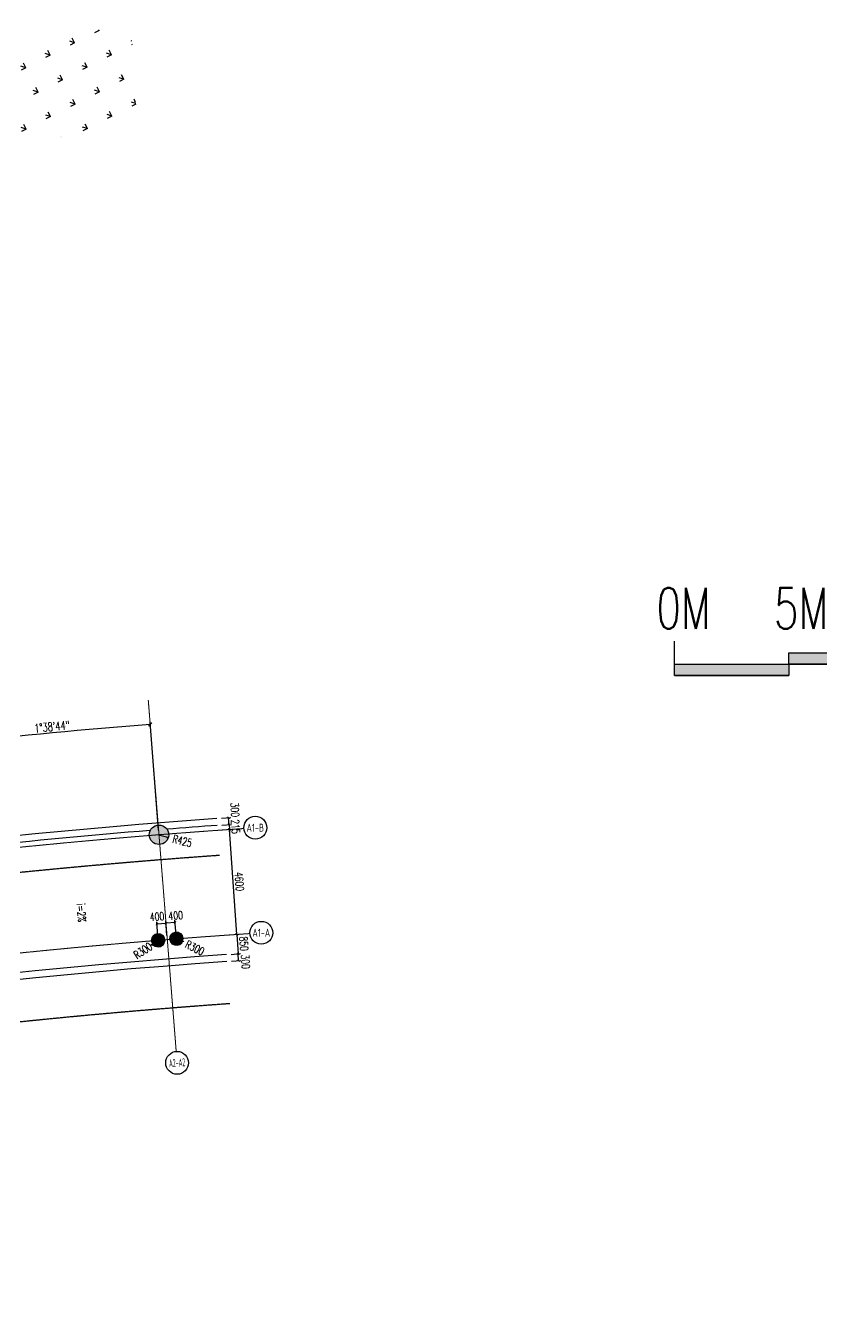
# Model space of a CAD drawing. Header units: millimetres. Extents: x -167 to 12027559, y -6694179 to 6449.
# Drawn here: x 11749616 to 11784425, y -6422168 to -6366128 of the extents above; entities that cross this region are included whole.
import ezdxf
from ezdxf.enums import TextEntityAlignment as Align

# ---------------------------------------------------------------- set-up
doc = ezdxf.new("R2010")
doc.units = ezdxf.units.MM
doc.header["$LTSCALE"] = 10
doc.linetypes.add('A1-RG-AXIS$0$CENTER', pattern=[50.8, 31.75, -6.35, 6.35, -6.35])
doc.linetypes.add('A1-RI-F1$0$442 Site - Ground$0$HIDDEN2', pattern=[0.1875, 0.125, -0.0625])
for name, color, linetype in [('A1-RG-AXIS$0$A-COLU-HATH', 8, 'Continuous'), ('A1-RG-AXIS$0$A-COLUMN', 7, 'Continuous'), ('A1-RG-AXIS$0$A-SYMB-NAME', 13, 'Continuous'), ('A1-RG-AXIS$0$A2-RG-AXIS-150$0$A-DIMS-100', 1, 'Continuous'), ('A1-RI-F1$0$442 Site - clean$0$mry-green area hatch', 76, 'Continuous'), ('A1-RI-F1$0$442 Site - Ground$0$mry-overhead', 253, 'A1-RI-F1$0$442 Site - Ground$0$HIDDEN2'), ('A1-RI-F1$0$A-DIMS-1：100', 1, 'Continuous'), ('A1-RI-F1$0$A-STRS-TREA', 50, 'Continuous'), ('A1-RI-F1$0$A-SYMB-NAME', 4, 'Continuous'), ('A1-RI-F1$0$A-SYMB-STRS', 1, 'Continuous'), ('A1-RI-F1$0$A-WALL', 7, 'Continuous'), ('A1-RI-F1$0$G-ACCS', 7, 'Continuous')]:
    doc.layers.add(name, color=color, linetype=linetype)
doc.layers.add('A1-RG-AXIS$0$A-GRID', color=1, linetype='A1-RG-AXIS$0$CENTER', lineweight=9)
doc.styles.add('A1-RG-AXIS$0$A1-RG-AXIS$0$XD2008', font='xd-hzs.shx', dxfattribs={"width": 0.7, "bigfont": 'xd-hztxt.shx'})
doc.styles.add('A1-RG-AXIS$0$A2-RG-AXIS-150$0$XD2008', font='romans.shx', dxfattribs={"width": 0.7})
doc.styles.add('A1-RI-F1$0$XD2008', font='txt.shx', dxfattribs={"width": 0.7, "bigfont": 'xd-hztxt.shx'})
doc.dimstyles.new('A1-RG-AXIS$0$A2-RG-AXIS-150$0$XD100', dxfattribs={"dimscale": 100, "dimtxt": 5.5, "dimasz": 1.5, "dimexe": 1, "dimexo": 2, "dimgap": 0.5, "dimtad": 1, "dimdec": 0, "dimdsep": 46, "dimtxsty": 'A1-RG-AXIS$0$A2-RG-AXIS-150$0$XD2008', "dimblk": 'A1-RG-AXIS$0$A2-RG-AXIS-150$0$_ArchTick', "dimcen": 2.5, "dimclrt": 4, "dimaunit": 1, "dimadec": 3, "dimazin": 0, "dimtfac": 1, "dimtdec": 0, "dimtix": 1, "dimtmove": 0, "dimatfit": 3, "dimfxl": 0, "dimtolj": 1, "dimtzin": 0, "dimarcsym": 0})
doc.dimstyles.new('A1-RI-F1$0$XD100', dxfattribs={"dimscale": 100, "dimtxt": 3.5, "dimasz": 1, "dimexe": 1, "dimexo": 2, "dimgap": 1, "dimtad": 1, "dimdec": 0, "dimdsep": 46, "dimtxsty": 'A1-RI-F1$0$XD2008', "dimblk": 'A1-RI-F1$0$_ArchTick', "dimcen": 2.5, "dimclrd": 1, "dimclre": 1, "dimclrt": 4, "dimaunit": 1, "dimadec": 0, "dimazin": 0, "dimtfac": 1, "dimtdec": 0, "dimtix": 1, "dimtmove": 2, "dimatfit": 3, "dimfxl": 0, "dimtolj": 1, "dimtzin": 0, "dimarcsym": 0})
doc.dimstyles.new('A1-RI-F1$0$XD100$0', dxfattribs={"dimscale": 100, "dimtxt": 3.5, "dimasz": 2, "dimexe": 1, "dimexo": 2, "dimgap": 1, "dimtad": 1, "dimdec": 0, "dimdsep": 46, "dimtxsty": 'A1-RI-F1$0$XD2008', "dimblk1": 'A1-RI-F1$0$_ArchTick', "dimblk2": 'A1-RI-F1$0$_ArchTick', "dimsah": 1, "dimcen": 2.5, "dimclrd": 1, "dimclre": 1, "dimclrt": 4, "dimaunit": 1, "dimadec": 0, "dimazin": 0, "dimtfac": 1, "dimtdec": 0, "dimtix": 1, "dimtmove": 2, "dimatfit": 3, "dimfxl": 0, "dimtolj": 1, "dimtzin": 0, "dimarcsym": 0})

# ---------------------------------------------------------------- blocks, each defined once
blk = doc.blocks.new('A1-RG-AXIS$0$Round Column1 - 600 mm Diameter-1418243-一层平面 校行政中心 FIRST FLOOR PLAN')
at = {"layer": 'A1-RG-AXIS$0$A-COLUMN', "lineweight": 9}
for start, end in [(90, 180), (180, 0), (0, 90)]:
    blk.add_arc((0, 0), 300, start, end, dxfattribs=at)
blk = doc.blocks.new('A1-RG-AXIS$0$A1zhouhao')
at = {"color": 13}
blk.add_circle((11937809, -6402822), 500, dxfattribs=at)
at = {"style": 'A1-RG-AXIS$0$A1-RG-AXIS$0$XD2008', "width": 0.7}
blk.add_attdef('GRID', text='', height=500, dxfattribs=at).set_placement((11937809, -6402822), align=Align.MIDDLE)
blk = doc.blocks.new('A1-RG-AXIS$0$A2-RG-AXIS-150$0$_ArchTick')
at = {"color": 0, "linetype": 'ByBlock', "const_width": 0.4}
blk.add_lwpolyline([(-0.5, -0.5), (0.5, 0.5)], dxfattribs=at)
blk = doc.blocks.new('*D743')
at = {"layer": 'A1-RG-AXIS$0$A2-RG-AXIS-150$0$A-DIMS-100', "color": 0, "lineweight": -2, "ltscale": 3}
for p, q in [((11755434, -6401304), (11755058, -6396581)), ((11747034, -6402094), (11746523, -6397384))]:
    blk.add_line(p, q, dxfattribs=at)
blk.add_arc((11778732, -6694179), 298438, 94.54825, 96.19367, dxfattribs=at)
at = {"layer": 'Defpoints', "color": 0, "ltscale": 3}
for p in [(11752220, -6396921), (11755450, -6401503), (11747056, -6402292), (11778732, -6694179)]:
    blk.add_point(p, dxfattribs=at)
at = {"layer": 'A1-RG-AXIS$0$A2-RG-AXIS-150$0$A-DIMS-100', "color": 0, "lineweight": -2, "ltscale": 3, "xscale": 150, "yscale": 150, "zscale": 150}
for p, rotation in [((11755066, -6396681), 4.548250799672702), ((11746534, -6397483), 186.1936717918291)]:
    blk.add_blockref('A1-RG-AXIS$0$A2-RG-AXIS-150$0$_ArchTick', p, dxfattribs=dict(at, rotation=rotation))
at = {"layer": 'A1-RG-AXIS$0$A2-RG-AXIS-150$0$A-DIMS-100', "color": 4, "ltscale": 3, "insert": (11750771, -6396779), "char_height": 375, "attachment_point": 5, "rotation": 5.371, "style": 'A1-RG-AXIS$0$A2-RG-AXIS-150$0$XD2008'}
blk.add_mtext('\\A1;1°38\'44"', dxfattribs=at)
blk = doc.blocks.new('A1-RI-F1$0$_ArchTick')
at = {"color": 0, "linetype": 'ByBlock', "const_width": 0.4}
blk.add_lwpolyline([(-0.5, -0.5), (0.5, 0.5)], dxfattribs=at)
blk = doc.blocks.new('*D570')
at = {"layer": 'A1-RI-F1$0$A-DIMS-1：100', "color": 1, "linetype": 'ByBlock', "lineweight": -2}
for p, q in [((11758217, -6401296), (11758630, -6401267)), ((11758855, -6405863), (11758530, -6401274)), ((11758541, -6405885), (11758955, -6405855))]:
    blk.add_line(p, q, dxfattribs=at)
at = {"layer": 'Defpoints', "color": 0, "linetype": 'ByBlock'}
for p in [(11758017, -6401310), (11758530, -6401274), (11758342, -6405899)]:
    blk.add_point(p, dxfattribs=at)
at = {"layer": 'A1-RI-F1$0$A-DIMS-1：100', "color": 1, "linetype": 'ByBlock', "lineweight": -2, "xscale": 100, "yscale": 100, "zscale": 100}
for p, rotation in [((11758530, -6401274), 94.04584061209326), ((11758855, -6405863), 274.0458406120933)]:
    blk.add_blockref('A1-RI-F1$0$_ArchTick', p, dxfattribs=dict(at, rotation=rotation))
at = {"layer": 'A1-RI-F1$0$A-DIMS-1：100', "color": 4, "linetype": 'ByBlock', "insert": (11758967, -6403549), "char_height": 350, "attachment_point": 5, "rotation": 274.0458, "style": 'A1-RI-F1$0$XD2008'}
blk.add_mtext('\\A1;4600', dxfattribs=at)
blk = doc.blocks.new('*D582')
at = {"layer": 'A1-RI-F1$0$A-DIMS-1：100', "color": 1, "linetype": 'ByBlock', "lineweight": -2}
blk.add_line((11756214, -6406051), (11756483, -6406184), dxfattribs=at)
at = {"layer": 'Defpoints', "color": 0, "linetype": 'ByBlock'}
for p in [(11756214, -6406051), (11756483, -6406184)]:
    blk.add_point(p, dxfattribs=at)
at = {"layer": 'A1-RI-F1$0$A-DIMS-1：100', "color": 1, "linetype": 'ByBlock', "lineweight": -2, "xscale": 100, "yscale": 100, "zscale": 100, "rotation": 333.5611262950086}
blk.add_blockref('A1-RI-F1$0$_ArchTick', (11756483, -6406184), dxfattribs=at)
at = {"layer": 'A1-RI-F1$0$A-DIMS-1：100', "color": 4, "linetype": 'ByBlock', "insert": (11757019, -6406451), "char_height": 350, "attachment_point": 5, "rotation": 333.5611, "style": 'A1-RI-F1$0$XD2008'}
blk.add_mtext('\\A1;R300', dxfattribs=at)
blk = doc.blocks.new('*D588')
at = {"layer": 'A1-RI-F1$0$A-DIMS-1：100', "color": 1, "linetype": 'ByBlock', "lineweight": -2}
for p, q in [((11755167, -6406291), (11755083, -6406346)), ((11755416, -6406123), (11755167, -6406291))]:
    blk.add_line(p, q, dxfattribs=at)
at = {"layer": 'Defpoints', "color": 0, "linetype": 'ByBlock'}
for p in [(11755167, -6406291), (11755416, -6406123)]:
    blk.add_point(p, dxfattribs=at)
at = {"layer": 'A1-RI-F1$0$A-DIMS-1：100', "color": 1, "linetype": 'ByBlock', "lineweight": -2, "xscale": 100, "yscale": 100, "zscale": 100, "rotation": 33.88717773686485}
blk.add_blockref('A1-RI-F1$0$_ArchTick', (11755167, -6406291), dxfattribs=at)
at = {"layer": 'A1-RI-F1$0$A-DIMS-1：100', "color": 4, "linetype": 'ByBlock', "insert": (11754746, -6406573), "char_height": 350, "attachment_point": 5, "rotation": 33.8872, "style": 'A1-RI-F1$0$XD2008'}
blk.add_mtext('\\A1;R300', dxfattribs=at)
blk = doc.blocks.new('*D605')
at = {"layer": 'A1-RI-F1$0$A-DIMS-1：100', "color": 1, "linetype": 'ByBlock', "lineweight": -2}
for p, q in [((11755402, -6405941), (11755351, -6405306)), ((11755359, -6405406), (11755758, -6405374)), ((11755800, -6405909), (11755750, -6405274))]:
    blk.add_line(p, q, dxfattribs=at)
at = {"layer": 'Defpoints', "color": 0, "linetype": 'ByBlock'}
for p in [(11755758, -6405374), (11755417, -6406140), (11755816, -6406108)]:
    blk.add_point(p, dxfattribs=at)
at = {"layer": 'A1-RI-F1$0$A-DIMS-1：100', "color": 1, "linetype": 'ByBlock', "lineweight": -2, "xscale": 100, "yscale": 100, "zscale": 100}
for p, rotation in [((11755359, -6405406), 184.5484074416609), ((11755758, -6405374), 4.548407441660928)]:
    blk.add_blockref('A1-RI-F1$0$_ArchTick', p, dxfattribs=dict(at, rotation=rotation))
at = {"layer": 'A1-RI-F1$0$A-DIMS-1：100', "color": 4, "linetype": 'ByBlock', "insert": (11755364, -6405085), "char_height": 350, "attachment_point": 5, "rotation": 4.5484, "style": 'A1-RI-F1$0$XD2008'}
blk.add_mtext('\\A1;400', dxfattribs=at)
blk = doc.blocks.new('*D504')
at = {"layer": 'A1-RI-F1$0$A-DIMS-1：100', "color": 1, "linetype": 'ByBlock', "lineweight": -2}
for p, q in [((11755800, -6405909), (11755750, -6405274)), ((11756157, -6405342), (11755758, -6405374)), ((11756199, -6405877), (11756149, -6405242))]:
    blk.add_line(p, q, dxfattribs=at)
at = {"layer": 'Defpoints', "color": 0, "linetype": 'ByBlock'}
for p in [(11755758, -6405374), (11755816, -6406108), (11756215, -6406077)]:
    blk.add_point(p, dxfattribs=at)
at = {"layer": 'A1-RI-F1$0$A-DIMS-1：100', "color": 1, "linetype": 'ByBlock', "lineweight": -2, "xscale": 100, "yscale": 100, "zscale": 100}
for p, rotation in [((11755758, -6405374), 184.5484074412861), ((11756157, -6405342), 4.548407441286129)]:
    blk.add_blockref('A1-RI-F1$0$_ArchTick', p, dxfattribs=dict(at, rotation=rotation))
at = {"layer": 'A1-RI-F1$0$A-DIMS-1：100', "color": 4, "linetype": 'ByBlock', "insert": (11756180, -6405039), "char_height": 350, "attachment_point": 5, "rotation": 4.5484, "style": 'A1-RI-F1$0$XD2008'}
blk.add_mtext('\\A1;400', dxfattribs=at)
blk = doc.blocks.new('*D513')
at = {"layer": 'A1-RI-F1$0$A-DIMS-1：100', "color": 1, "linetype": 'ByBlock', "lineweight": -2}
blk.add_line((11755431, -6401509), (11755842, -6401615), dxfattribs=at)
at = {"layer": 'Defpoints', "color": 0, "linetype": 'ByBlock'}
for p in [(11755431, -6401509), (11755842, -6401615)]:
    blk.add_point(p, dxfattribs=at)
at = {"layer": 'A1-RI-F1$0$A-DIMS-1：100', "color": 1, "linetype": 'ByBlock', "lineweight": -2, "xscale": 100, "yscale": 100, "zscale": 100, "rotation": 345.6218791802483}
blk.add_blockref('A1-RI-F1$0$_ArchTick', (11755842, -6401615), dxfattribs=at)
at = {"layer": 'A1-RI-F1$0$A-DIMS-1：100', "color": 4, "linetype": 'ByBlock', "insert": (11756471, -6401776), "char_height": 350, "attachment_point": 5, "rotation": 345.6219, "style": 'A1-RI-F1$0$XD2008'}
blk.add_mtext('\\A1;R425', dxfattribs=at)
blk = doc.blocks.new('A1-RI-F1$0$A1RUODIANJIAN')
at = {"layer": 'A1-RI-F1$0$A-SYMB-NAME', "linetype": 'ByBlock', "style": 'A1-RI-F1$0$XD2008', "width": 0.7}
blk.add_attdef('A1RUODIANJIAN', (11587156, -6438427), '', height=350, dxfattribs=at)
blk = doc.blocks.new('*D478')
at = {"layer": 'A1-RI-F1$0$A-DIMS-1：100', "color": 1, "linetype": 'ByBlock', "lineweight": -2}
for p, q in [((11758541, -6405885), (11758954, -6405856)), ((11758854, -6405863), (11758914, -6406710)), ((11758601, -6406733), (11759014, -6406703))]:
    blk.add_line(p, q, dxfattribs=at)
at = {"layer": 'Defpoints', "color": 0, "linetype": 'ByBlock'}
for p in [(11758342, -6405899), (11758402, -6406747), (11758914, -6406710)]:
    blk.add_point(p, dxfattribs=at)
at = {"layer": 'A1-RI-F1$0$A-DIMS-1：100', "color": 1, "linetype": 'ByBlock', "lineweight": -2, "xscale": 100, "yscale": 100, "zscale": 100}
for p, rotation in [((11758854, -6405863), 94.04584061229286), ((11758914, -6406710), 274.0458406122928)]:
    blk.add_blockref('A1-RI-F1$0$_ArchTick', p, dxfattribs=dict(at, rotation=rotation))
at = {"layer": 'A1-RI-F1$0$A-DIMS-1：100', "color": 4, "linetype": 'ByBlock', "insert": (11759159, -6406267), "char_height": 350, "attachment_point": 5, "rotation": 274.0458, "style": 'A1-RI-F1$0$XD2008'}
blk.add_mtext('\\A1;850', dxfattribs=at)
blk = doc.blocks.new('*D479')
at = {"layer": 'A1-RI-F1$0$A-DIMS-1：100', "color": 1, "linetype": 'ByBlock', "lineweight": -2}
for p, q in [((11758601, -6406733), (11759014, -6406703)), ((11758622, -6407032), (11759035, -6407003)), ((11758935, -6407010), (11758914, -6406710))]:
    blk.add_line(p, q, dxfattribs=at)
at = {"layer": 'Defpoints', "color": 0, "linetype": 'ByBlock'}
for p in [(11758402, -6406747), (11758423, -6407046), (11758914, -6406710)]:
    blk.add_point(p, dxfattribs=at)
at = {"layer": 'A1-RI-F1$0$A-DIMS-1：100', "color": 1, "linetype": 'ByBlock', "lineweight": -2, "xscale": 100, "yscale": 100, "zscale": 100}
for p, rotation in [((11758914, -6406710), 94.04584061236457), ((11758935, -6407010), 274.0458406123645)]:
    blk.add_blockref('A1-RI-F1$0$_ArchTick', p, dxfattribs=dict(at, rotation=rotation))
at = {"layer": 'A1-RI-F1$0$A-DIMS-1：100', "color": 4, "linetype": 'ByBlock', "insert": (11759236, -6407054), "char_height": 350, "attachment_point": 5, "rotation": 274.0458, "style": 'A1-RI-F1$0$XD2008'}
blk.add_mtext('\\A1;300', dxfattribs=at)
blk = doc.blocks.new('*D480')
at = {"layer": 'A1-RI-F1$0$A-DIMS-1：100', "color": 1, "linetype": 'ByBlock', "lineweight": -2}
for p, q in [((11758201, -6401082), (11758615, -6401052)), ((11758217, -6401296), (11758630, -6401267)), ((11758515, -6401060), (11758508, -6400960)), ((11758515, -6401060), (11758530, -6401274)), ((11758530, -6401274), (11758537, -6401374))]:
    blk.add_line(p, q, dxfattribs=at)
at = {"layer": 'Defpoints', "color": 0, "linetype": 'ByBlock'}
for p in [(11758002, -6401096), (11758017, -6401310), (11758530, -6401274)]:
    blk.add_point(p, dxfattribs=at)
at = {"layer": 'A1-RI-F1$0$A-DIMS-1：100', "color": 1, "linetype": 'ByBlock', "lineweight": -2, "xscale": 100, "yscale": 100, "zscale": 100}
for p, rotation in [((11758515, -6401060), 274.0458406111501), ((11758530, -6401274), 94.04584061115013)]:
    blk.add_blockref('A1-RI-F1$0$_ArchTick', p, dxfattribs=dict(at, rotation=rotation))
at = {"layer": 'A1-RI-F1$0$A-DIMS-1：100', "color": 4, "linetype": 'ByBlock', "insert": (11758797, -6401147), "char_height": 350, "attachment_point": 5, "rotation": 274.0458, "style": 'A1-RI-F1$0$XD2008'}
blk.add_mtext('\\A1;215', dxfattribs=at)
blk = doc.blocks.new('*D481')
at = {"layer": 'A1-RI-F1$0$A-DIMS-1：100', "color": 1, "linetype": 'ByBlock', "lineweight": -2}
for p, q in [((11758180, -6400782), (11758594, -6400753)), ((11758515, -6401060), (11758494, -6400760)), ((11758201, -6401082), (11758615, -6401052))]:
    blk.add_line(p, q, dxfattribs=at)
at = {"layer": 'Defpoints', "color": 0, "linetype": 'ByBlock'}
for p in [(11757981, -6400797), (11758494, -6400760), (11758002, -6401096)]:
    blk.add_point(p, dxfattribs=at)
at = {"layer": 'A1-RI-F1$0$A-DIMS-1：100', "color": 1, "linetype": 'ByBlock', "lineweight": -2, "xscale": 100, "yscale": 100, "zscale": 100}
for p, rotation in [((11758494, -6400760), 94.04584061276877), ((11758515, -6401060), 274.0458406127688)]:
    blk.add_blockref('A1-RI-F1$0$_ArchTick', p, dxfattribs=dict(at, rotation=rotation))
at = {"layer": 'A1-RI-F1$0$A-DIMS-1：100', "color": 4, "linetype": 'ByBlock', "insert": (11758774, -6400418), "char_height": 350, "attachment_point": 5, "rotation": 274.0458, "style": 'A1-RI-F1$0$XD2008'}
blk.add_mtext('\\A1;300', dxfattribs=at)
blk = doc.blocks.new('A1-RI-F1$0$BL')
h = blk.add_hatch(color=256)
h.paths.add_polyline_path([(-1787220, -2275048), (-1792220, -2275048), (-1792220, -2275548), (-1787220, -2275548)])
h.paths.add_polyline_path([(-1782220, -2274548), (-1787220, -2274548), (-1787220, -2275048), (-1782220, -2275048)])
h.paths.add_polyline_path([(-1772220, -2275048), (-1782220, -2275048), (-1782220, -2275548), (-1772220, -2275548)])
for p, q in [((-1792220, -2275048), (-1792220, -2274048)), ((-1772220, -2275048), (-1772220, -2274048)), ((-1792220, -2275048), (-1787220, -2275048)), ((-1787220, -2275048), (-1782220, -2275048)), ((-1782220, -2275048), (-1777220, -2275048)), ((-1777220, -2275048), (-1772220, -2275048)), ((-1792220, -2275548), (-1787220, -2275548)), ((-1782220, -2275548), (-1772220, -2275548))]:
    blk.add_line(p, q)
for points in [[(-1787220, -2274548), (-1782220, -2274548), (-1782220, -2275048), (-1787220, -2275048)], [(-1792220, -2275048), (-1787220, -2275048), (-1787220, -2275548), (-1792220, -2275548)], [(-1782220, -2275048), (-1772220, -2275048), (-1772220, -2275548), (-1782220, -2275548)]]:
    blk.add_lwpolyline(points, close=True)
at = {"char_height": 1800, "width": 1735.74, "attachment_point": 1, "style": 'A1-RI-F1$0$XD2008'}
for s, insert in [('0M', (-1793014, -2271703)), ('5M', (-1787869, -2271703)), ('20M', (-1773076, -2271703))]:
    blk.add_mtext(s, dxfattribs=dict(at, insert=insert))
blk = doc.blocks.new('A1-RI-F1$0$A$C6B365CFD')
at = {"layer": 'A1-RI-F1$0$442 Site - clean$0$mry-green area hatch'}
h = blk.add_hatch(dxfattribs=at)
h.set_pattern_fill('GRASS', color=256, scale=1200, angle=71.9468, style=0)
h.set_pattern_definition([(161.94682, (-11520186.1, 6499236.26), (-1069.71302, -543.795965), [225, -1472.05628]), (116.94682, (-11520186.1, 6499236.3), (-1069.71302, -543.79596), [225, -975]), (206.94682, (-11520186.1, 6499236.3), (543.79596, -1069.71302), [225, -975])])
edge = h.paths.add_edge_path()
edge.add_arc((206720, 128509), 6000, 96.0167, 116.1621)
edge.add_line((204074, 133895), (205274, 129863))
edge.add_arc((238560, -172782), 304470, 94.19013, 96.27637, ccw=False)
edge.add_line((216313, 130874), (216032, 135365))
edge.add_arc((238178, -168274), 304446, 94.17158, 96.05004)
edge.add_line((206091, 134476), (206091, 134476))
blk = doc.blocks.new('A1-RG-AXIS')
at = {"layer": 'A1-RG-AXIS$0$A-COLU-HATH', "linetype": 'ByBlock'}
h = blk.add_hatch(color=256, dxfattribs=at)
edge = h.paths.add_edge_path()
edge.add_arc((11689401.7, -6414498.6), 425, 0, 360)
edge = h.paths.add_edge_path()
edge.add_arc((11705613.5, -6409829.1), 425, 0, 360)
edge = h.paths.add_edge_path()
edge.add_arc((11697478.8, -6412045.9), 425, 0, 360)
edge = h.paths.add_edge_path()
edge.add_arc((11722057, -6406100.7), 425, 0, 360)
edge = h.paths.add_edge_path()
edge.add_arc((11713808.4, -6407846.8), 425, 0, 360)
edge = h.paths.add_edge_path()
edge.add_arc((11738687.4, -6403322.3), 425, 0, 360)
edge = h.paths.add_edge_path()
edge.add_arc((11730352.2, -6404592.1), 425, 0, 360)
edge = h.paths.add_edge_path()
edge.add_arc((11755449.9, -6401503.2), 425, 0, 360)
edge = h.paths.add_edge_path()
edge.add_arc((11747055.6, -6402292.4), 425, 0, 360)
h = blk.add_hatch(color=256, dxfattribs=at)
edge = h.paths.add_edge_path()
edge.add_arc((11755414.3, -6406114.4), 300, -170.90378, 189.09622, ccw=False)
h = blk.add_hatch(color=256, dxfattribs=at)
edge = h.paths.add_edge_path()
edge.add_arc((11756214, -6406050.8), 300, 0, 360)
at = {"layer": 'A1-RG-AXIS$0$A-COLUMN'}
blk.add_circle((11755449.9, -6401503.2), 425, dxfattribs=at)
at = {"layer": 'A1-RG-AXIS$0$A-GRID', "ltscale": 0.05}
blk.add_line((11756203.5, -6410977.4), (11754982.3, -6395625.6), dxfattribs=at)
for points in [[(11759163.7, -6401231.5, 0.0588264), (11691481.1, -6413842.7, 0.0588264)], [(11759426.3, -6405824.2, 0.0587072), (11692937.2, -6418207.1, 0.0587072)]]:
    blk.add_lwpolyline(points, format="xyb", dxfattribs=at)
at = {"layer": 'A1-RG-AXIS$0$A-COLUMN', "rotation": 3.842295319496388}
blk.add_blockref('A1-RG-AXIS$0$Round Column1 - 600 mm Diameter-1418243-一层平面 校行政中心 FIRST FLOOR PLAN', (11755414.3, -6406114.4), dxfattribs=at)
at = {"layer": 'A1-RG-AXIS$0$A-COLUMN', "xscale": -1, "rotation": 5.253922399482036}
blk.add_blockref('A1-RG-AXIS$0$Round Column1 - 600 mm Diameter-1418243-一层平面 校行政中心 FIRST FLOOR PLAN', (11756214, -6406050.8), dxfattribs=at)
at = {"layer": 'A1-RG-AXIS$0$A-SYMB-NAME', "linetype": 'ByBlock'}
ref = blk.add_blockref('A1-RG-AXIS$0$A1zhouhao', (-178146.8, 1624.2), dxfattribs=at)
ref.add_attrib('GRID', 'A1-B', dxfattribs={"layer": '0', "color": 4, "height": 350, "style": 'A1-RG-AXIS$0$A1-RG-AXIS$0$XD2008', "width": 0.7}).set_placement((11759662.5, -6401197.7), align=Align.MIDDLE)
ref = blk.add_blockref('A1-RG-AXIS$0$A1zhouhao', (-177884.1, -2968.4), dxfattribs=at)
ref.add_attrib('GRID', 'A1-A', dxfattribs={"layer": '0', "color": 4, "height": 350, "style": 'A1-RG-AXIS$0$A1-RG-AXIS$0$XD2008', "width": 0.7}).set_placement((11759925.2, -6405790.3), align=Align.MIDDLE)
ref = blk.add_blockref('A1-RG-AXIS$0$A1zhouhao', (-651694.3, -975437.9), dxfattribs=dict(at, rotation=4.54810886457399))
ref.add_attrib('GRID', 'A2-A2', dxfattribs={"layer": '0', "color": 4, "height": 350, "rotation": 4.54811, "style": 'A1-RG-AXIS$0$A1-RG-AXIS$0$XD2008', "width": 0.5}).set_placement((11756243.1, -6411475.8), align=Align.MIDDLE)
at = {"layer": 'A1-RG-AXIS$0$A2-RG-AXIS-150$0$A-DIMS-100', "ltscale": 3}
dim = blk.add_angular_dim_3p(base=(11752219.5, -6396921), center=(11778731.9, -6694178.6), p1=(11755449.9, -6401503.2), p2=(11747055.6, -6402292.4), dimstyle='A1-RG-AXIS$0$A2-RG-AXIS-150$0$XD100', override={"dimtxt": 3.75, "dimadec": 4}, dxfattribs=at)
dim.commit()
dim.dimension.update_dxf_attribs({"geometry": '*D743', "text_midpoint": (11750771.5, -6396779.3)})
blk = doc.blocks.new('A1-RI-F1')
at = {"layer": 'A1-RI-F1$0$442 Site - Ground$0$mry-overhead', "ltscale": 20}
blk.add_lwpolyline([(11758094.7, -6402408, 0.0075769), (11749262.8, -6403167.4), (11748849.8, -6399088.2, 0.055784), (11684355.1, -6412994.7), (11685659.4, -6416881.7, 0.0845607), (11599102.7, -6463333.3), (11592164.5, -6454413.7), (11594248, -6452806.9, 0.0000426), (11592636.5, -6450703.6, 0.0170342), (11576445.4, -6463980.2), (11589775.6, -6479462.5, -0.1641406), (11758553.3, -6408891.5, -0.1641406)], format="xyb", dxfattribs=at)
at = {"layer": 'A1-RI-F1$0$A-STRS-TREA'}
for centre, radius, start, end in [((11778716.2, -6694101.9), 294037.4, 94.043837, 108.228331), ((11778716.2, -6694101.9), 293737.4, 94.617898, 96.120741), ((11778716.2, -6694101.9), 293737.4, 94.043835, 94.474856), ((11778731.9, -6694178.6), 287850, 94.045841, 129.459087), ((11778731.9, -6694178.6), 288150, 94.045841, 129.400757)]:
    blk.add_arc(centre, radius, start, end, dxfattribs=at)
at = {"layer": 'A1-RI-F1$0$A-SYMB-STRS'}
blk.add_lwpolyline([(11751771.5, -6404457.3, 0, 0, 0), (11751935.5, -6405976.1, 80, 0, 0), (11751967.7, -6406274.4, 0, 0, 0)], format="xyseb", dxfattribs=at)
at = {"color": 3, "linetype": 'ByBlock'}
blk.add_blockref('A1-RG-AXIS', (0, 0), dxfattribs=at)
at = {"layer": 'A1-RI-F1$0$A-SYMB-NAME', "linetype": 'ByBlock', "rotation": 274.0988112518022}
blk.add_blockref('A1-RI-F1$0$A1RUODIANJIAN', (17345601.9, 5613198), dxfattribs=at).add_auto_attribs({'A1RUODIANJIAN': 'i=2%'})
at = {"layer": 'A1-RI-F1$0$A-WALL'}
blk.add_blockref('A1-RI-F1$0$BL', (13570219.5, -4118998), dxfattribs=at)
at = {"layer": 'A1-RI-F1$0$G-ACCS', "linetype": 'ByBlock'}
blk.add_blockref('A1-RI-F1$0$A$C6B365CFD', (11538192.7, -6501584.3), dxfattribs=at)
at = {"layer": 'A1-RI-F1$0$A-DIMS-1：100', "linetype": 'ByBlock'}
for base, p1, p2, angle, picture, middle in [((11758493.8, -6400760.3), (11758001.9, -6401095.8), (11757980.8, -6400796.5), 94.04584, '*D481', (11758774.3, -6400417.9)), ((11755757.7, -6405373.8), (11755417.4, -6406140.2), (11755816.2, -6406108.4), 4.54841, '*D605', (11755364.5, -6405085.5)), ((11755757.7, -6405373.8), (11756215, -6406076.7), (11755816.2, -6406108.4), 184.54841, '*D504', (11756180.4, -6405039.2)), ((11758914.2, -6406710.5), (11758422.8, -6407046), (11758401.6, -6406746.7), 94.04584, '*D479', (11759235.7, -6407054.3))]:
    dim = blk.add_linear_dim(base=base, p1=p1, p2=p2, angle=angle, dimstyle='A1-RI-F1$0$XD100$0', override={"dimasz": 1, "dimadec": 2, "dimazin": 2}, dxfattribs=at)
    dim.commit()
    dim.dimension.update_dxf_attribs({"geometry": picture, "text_midpoint": middle, "dimtype": 129})
for p1, p2, distance, picture, middle in [((11758001.9, -6401095.8), (11758017.1, -6401310.3), 514.3, '*D480', (11758796.9, -6401147.4)), ((11758341.7, -6405898.8), (11758017.1, -6401310.3), -514.6, '*D570', (11758967, -6403548.9)), ((11758341.7, -6405898.8), (11758401.6, -6406746.7), 513.8, '*D478', (11759158.5, -6406267.1))]:
    dim = blk.add_aligned_dim(p1=p1, p2=p2, distance=distance, dimstyle='A1-RI-F1$0$XD100$0', override={"dimasz": 1, "dimadec": 2, "dimazin": 2}, dxfattribs=at)
    dim.commit()
    dim.dimension.update_dxf_attribs({"geometry": picture, "text_midpoint": middle})
for center, mpoint, picture, middle in [((11755430.8, -6401509.3), (11755842.5, -6401614.8), '*D513', (11756471.3, -6401776)), ((11755415.6, -6406123.4), (11755166.5, -6406290.7), '*D588', (11754745.9, -6406573.2)), ((11756214, -6406050.8), (11756482.6, -6406184.3), '*D582', (11757018.7, -6406450.9))]:
    dim = blk.add_radius_dim(center=center, mpoint=mpoint, dimstyle='A1-RI-F1$0$XD100', override={"dimblk1": 'A1-RI-F1$0$_ArchTick', "dimblk2": 'A1-RI-F1$0$_ArchTick', "dimsah": 1, "dimadec": 2, "dimazin": 2}, dxfattribs=at)
    dim.commit()
    dim.dimension.update_dxf_attribs({"geometry": picture, "text_midpoint": middle, "dimtype": 132})

msp = doc.modelspace()

# ---------------------------------------------------------------- block references
at = {"color": 0}
msp.add_blockref('A1-RI-F1', (0, 0), dxfattribs=at)

doc.saveas('drawing.dxf')
